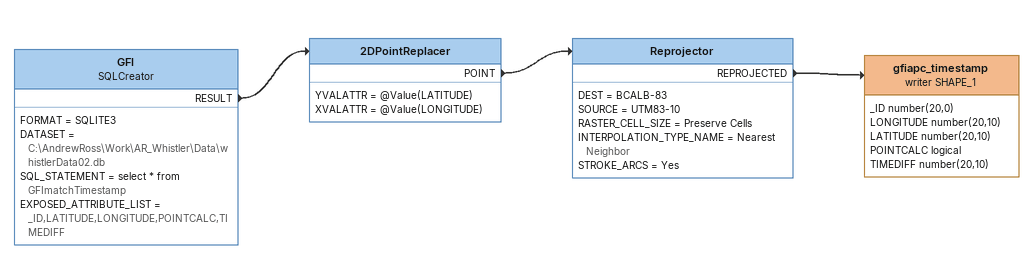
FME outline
GFI: SQLCreator
    FORMAT = SQLITE3
    DATASET = C:\AndrewRoss\Work\AR_Whistler\Data\whistlerData02.db
    SQL_STATEMENT = select * from GFImatchTimestamp
    EXPOSED_ATTRIBUTE_LIST = _ID,LATITUDE,LONGITUDE,POINTCALC,TIMEDIFF
    RESULT -> 2DPointReplacer
2DPointReplacer
    YVALATTR = @Value(LATITUDE)
    XVALATTR = @Value(LONGITUDE)
    POINT -> Reprojector
Reprojector
    DEST = BCALB-83
    SOURCE = UTM83-10
    RASTER_CELL_SIZE = Preserve Cells
    INTERPOLATION_TYPE_NAME = Nearest Neighbor
    STROKE_ARCS = Yes
    REPROJECTED -> gfiapc_timestamp (writer SHAPE_1)
gfiapc_timestamp (writer SHAPE_1)
    attributes: _ID number(20,0), LONGITUDE number(20,10), LATITUDE number(20,10), POINTCALC logical, TIMEDIFF number(20,10)
